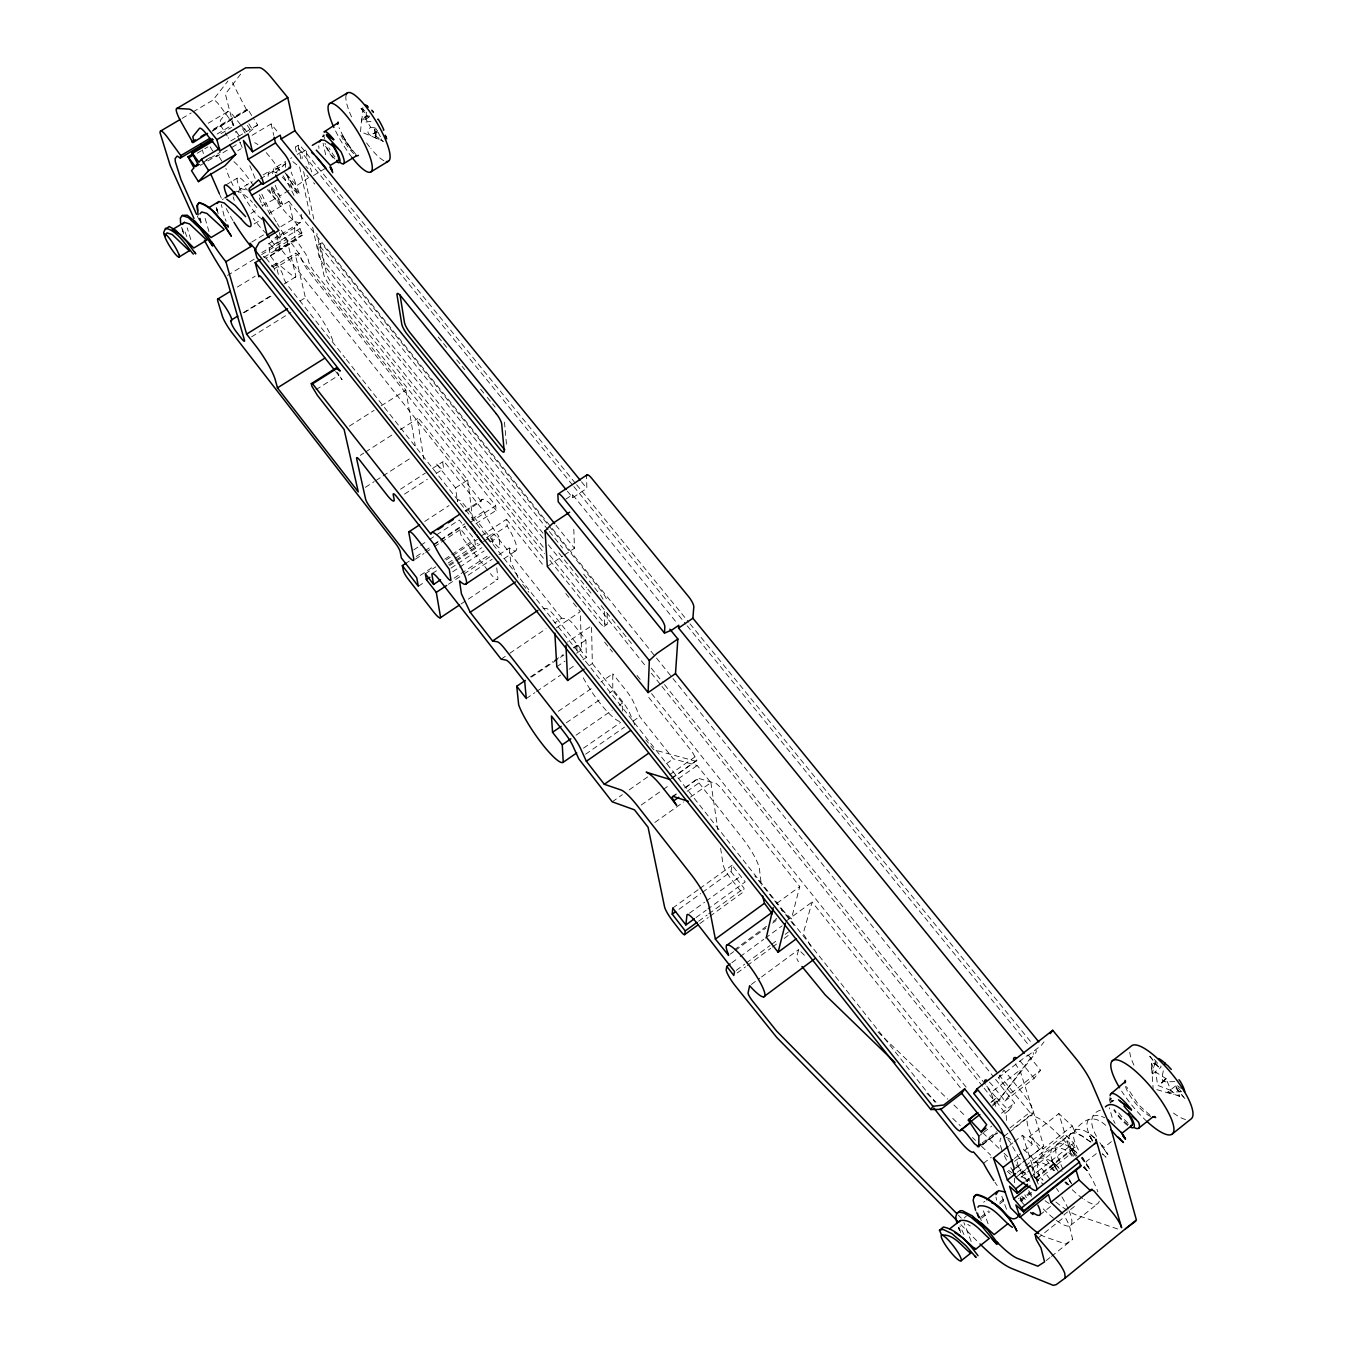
<?xml version="1.0" encoding="UTF-8"?>
<svg xmlns="http://www.w3.org/2000/svg" width="1353" height="1353" viewBox="0 0 1353 1353"><rect width="100%" height="100%" fill="white"/><g stroke="black" fill="none" stroke-linecap="round" stroke-linejoin="round"><path stroke-width="0.75" stroke-dasharray="5 3.75" d="M622.431 711.103L622.532 703.019L612.774 690.723L612.791 673.794L600.867 681.997M268.097 176.347L268.503 172.609L270.414 170.579L277.839 173.285M272.511 173.691L273.661 168.685L285.618 161.413M306.37 151.248L307.097 158.825L311.782 171.949M1109.883 1100.107L1110.052 1097.131M362.908 107.513L361.775 121.55L369.487 116.899L365.124 116.696L361.775 121.55M360.524 131.698L361.623 118.861M366.257 113.145L366.139 122.074L372.819 121.043M1006.446 1120.453L1006.209 1114.838L997.11 1102.34L995.69 1098.873L996.518 1097.757L1008.695 1110.509L1002.218 1115.548M1009.541 1132.004L1032.796 1113.84L1033.117 1111.743L1019.942 1070.122L1018.234 1068.007A9.725 2.435 52 0 1 1015.393 1063.982M702.461 892.32L731.009 871.704L732.058 865.244L745.215 881.902L707.923 908.945M709.936 916.269L743.389 891.982L744.065 888.228L731.009 871.704M238.466 192.16L239.515 189.251L251.743 181.809M1163.292 1070.832L1161.923 1077.817L1162.565 1080.641L1165.237 1081.808L1177.786 1081.605M375.762 136.602L375.813 128.518L374.578 129.262L375.931 136.805L375.982 128.721L374.747 129.465L375.931 136.805M1155.276 1061.513L1152.266 1073.775L1151.352 1062.274L1160.942 1067.28M285.483 162.377L285.297 168.668M1014.75 1178.209L1014.344 1182.708M684.686 787.886L698.249 778.279L716.346 783.607L720.811 787.666L799.775 886.57L791.387 918.941A31.643 6.833 53.8 0 0 781.121 909.859M804.46 955.235A31.643 6.833 53.8 0 1 798.71 949.502L796.596 957.028A7.763 1.641 53.7 0 0 798.473 961.729M960.275 1087.609L812.104 902.028L803.158 933.773A31.643 6.833 53.8 0 1 812.206 949.349M1035.4 1178.903L1075.043 1147.598L1073.673 1143.099L1065.2 1134.575L1058.824 1113.587L1029.701 1136.402L1032.305 1144.469L1019.316 1154.667M1040.44 1234.629A55.338 12.025 51.9 0 0 1044.617 1236.743L1065.538 1244.016L1072.658 1239.382L1069.31 1225.209L1063.948 1214.791L1074.925 1206.047M377.453 130.903L372.565 134.37L379.5 138.513M365.124 116.696L365.022 116.781A21.31 5.344 59.2 0 0 370.637 127.233C361.302 135.689 378.789 137.803 383.305 141.439A21.31 5.344 59.2 0 1 381.631 140.458L362.384 132.442M251.455 182.875L252.182 181.59M964.199 1218.038L966.33 1216.043M672.086 778.364L696.93 760.268L692.313 751.98L646.514 694.613M1019.519 1174.455L1024.948 1169.584M1053.733 1170.785C1046.427 1161.973 1025.963 1155.174 1034.115 1174.658M1072.05 1156.291C1056.152 1134.118 1024.525 1160.367 1043.028 1180.357M1052.211 1148.122C1048.203 1155.022 1053.632 1163.242 1056.439 1169.702M1090.281 1141.881L1081.893 1135.776L1073.656 1132.782L1070.341 1133.831L1056.93 1144.401L1055.475 1147.733L1056.016 1153.365L1062.798 1168.941M1070.341 1133.831C1066.265 1140.714 1071.661 1148.968 1074.519 1155.394M1105.773 1125.358C1094.222 1114.838 1085.275 1117.916 1075.043 1130.144C1070.933 1137.027 1076.362 1145.298 1079.22 1151.741M989.449 1082.18A9.775 2.317 52.2 0 1 992.696 1085.715L1004.991 1101.004L1010.962 1093.241L998.48 1077.732L1003.994 1070.138L1023.325 1094.087A20.177 4.905 51.9 0 1 1032.762 1109.731L1043.738 1146.211L1024.035 1161.72M1088.404 1119.624C1084.243 1126.457 1089.622 1134.761 1092.514 1141.171L1089.605 1135.911L1092.717 1140.985M1100.463 1110.12C1086.814 1114.584 1091.972 1128.859 1097.198 1137.535M685.65 787.7L698.249 778.279M1110.018 1103.169L1112.081 1100.97M1004.991 1101.004L1034.182 1078.324L1040.575 1070.24L1028.077 1054.85L1026.809 1056.541L1041.489 1045.192L1043.992 1041.878M984.121 1088.15L990.734 1096.387A8.93 2.097 52.2 0 0 997.601 1101.596L1033.168 1054.579A9.725 2.52 51.9 0 0 1033.117 1052.533M997.601 1101.596L1036.06 1052.346A9.725 2.52 51.9 0 0 1036.026 1050.283M193.005 111.927L212.911 100.173L227.947 80.994M1008.695 1110.509L1014.632 1103.016L994.759 1078.341M240.665 74.077L225.376 94.034L233.528 125.829M240.53 124.561L234.17 116.679A17.251 3.501 58.8 0 0 227.507 111.775L220.37 120.299L220.251 122.024L220.827 125.778L227.219 136.044M212.235 131.207L248.056 109.627L254.415 119.859M221.858 161.159L217.934 154.902L216.311 156.677L230.247 148.373M249.189 132.239L257.594 124.983L255.463 121.567M1026.944 1181.761L1029.599 1179.021M1149.712 1056.405L1159.622 1068.329L1149.932 1056.219M1164.054 1080.929L1161.652 1083.009L1165.965 1078.595L1155.766 1072.168A25.233 7.323 50.6 0 1 1151.352 1062.274M1165.965 1078.595L1161.432 1082.721M1161.652 1083.009L1166.185 1078.882L1170.92 1090.4A25.233 7.323 50.6 0 0 1179.63 1096.268L1176.045 1086.019M275.589 172.694L285.737 163.578L286.988 165.117M1046.14 1260.624L1050.824 1256.886M1051.416 1256.43L1072.658 1239.382M1037.768 1238.215L1064.591 1216.821M1070.578 1225.378L1097.875 1203.544M1039.865 1214.977L1050.537 1206.504M1179.63 1096.268L1167.707 1092.175L1176.197 1085.444L1182.708 1093.444M1096.319 1153.602L1085.884 1161.872L1088.539 1167.335L1081.639 1157.052M1111.405 1141.644L1103.98 1147.53L1101.985 1145.112M1025.675 1180.966L1028.99 1178.362M1030.648 1177.059L1073.673 1143.099M1025.98 1181.22L1029.109 1178.751M980.891 1217.108L988.755 1210.901M999.766 1202.225L1004.484 1198.504M981.669 1218.157L989.872 1211.696M999.698 1203.933L1004.619 1200.043M1035.755 1177.702L1075.449 1146.363M1036.652 1180.712L1070.984 1153.585L1067.145 1140.951L1027.637 1172.087M1166.185 1078.882L1164.645 1079.643M1019.959 1200.331L1029.413 1192.872M1020.754 1201.092L1032.153 1192.061M1012.873 1170.024L1021.058 1163.58M1022.699 1162.295L1043.738 1146.211M1015.815 1168.18L1022.394 1163.005M1029.701 1136.402L1043.062 1148.985L1072.303 1125.967L1058.824 1113.587M1017.304 1172.273L1023.917 1167.081M1025.574 1165.779L1065.2 1134.575M1026.453 1168.4L1033.98 1162.481M1015.951 1177.296L1025.709 1169.618M1027.333 1168.332L1074.553 1131.142L1072.303 1125.967M1021.058 1177.279L1025.997 1173.389M1152.536 1073.91L1161.009 1067.213L1160.823 1065.893M1014.446 1158.489L1017.693 1155.936M1014.564 1161.398L1017.591 1159.014M1009.981 1127.912L1029.87 1112.369L1032.796 1113.84M1013.735 1128.148L1028.128 1116.918M1004.552 1135.911L1007.884 1133.307M983.53 1163.326L991.394 1157.17M1009.592 1145.382L1012.839 1142.862M1014.446 1141.594L1022.53 1135.252L1032.305 1144.469M1001.491 1113.231L1014.632 1103.016M978.879 1136.114L982.092 1133.611M983.699 1132.36L991.732 1126.102M982.177 1142.981L996.451 1131.835M978.777 1146.837L996.265 1133.205M981.838 1145.128L997.567 1132.867M982.904 1144.537L997.043 1133.51M991.681 1101.511L996.518 1097.757M990.87 1102.61L995.69 1098.873M992.814 1104.488L999.292 1099.465M992.273 1106.094L997.11 1102.34M1010.962 1093.241L1040.575 1070.24M998.48 1077.732L1028.077 1054.85M995.605 1106.297L991.005 1092.514L1019.942 1070.122M324.585 134.996L323.316 135.96A15.559 3.602 58.9 0 0 322.809 136.941L323.57 133.27A18.671 4.33 58.9 0 0 324.635 138.581M751.338 984.46L759.794 978.219M761.502 976.967L798.71 949.502M269.67 213.047L288.882 201.377L292.975 219.287L299.977 228.556L302.582 235.168L294.683 227.794L268.503 243.844L270.414 255.954L277.703 265.729A7.763 1.471 57.9 0 1 282.895 275.014L283.47 277.399A7.746 1.488 57.8 0 0 286.413 283.453M785.941 921.224L812.104 902.028M731.821 962.727L738.535 957.806M740.209 956.588L763.684 939.354M765.375 938.119L782.135 925.824M736.235 970.372L744.674 964.165M746.366 962.93L769.992 945.561M771.684 944.309L778.432 939.354M785.197 934.382L788.562 931.913M737.165 972.993L745.554 966.82M747.245 965.585L770.736 948.318M772.411 947.083L777.451 943.379M784.148 938.441L789.188 934.737M734.256 949.907L766.441 926.331M773.206 921.376L776.588 918.89L774.677 916.844M730.265 954.136L733.664 951.649M735.356 950.415L765.883 928.057M772.664 923.084L776.047 920.598M776.893 903.28L799.775 886.57M294.683 227.794L294.751 237.739L303.072 250.17A7.729 1.573 58.1 0 1 308.196 259.455L308.721 261.856A7.729 1.573 58 0 0 313.828 271.09L544.718 559.939M699.89 923.558L708.262 917.486M689.489 913.19L704.558 902.282M706.232 901.064L741.427 875.594M696.051 917.554L706.215 910.18M698.672 921.173L707.078 915.068M708.769 913.85L744.065 888.228M672.762 908.015L698.182 889.682M699.873 888.464L732.058 865.244M678.952 909.301L700.786 893.538M672.813 796.291L676.212 793.89M672.12 797.289L677.193 793.687M687.155 791.285L698.977 782.913L697.488 779.311M654.869 822.421L683.722 801.94M690.504 797.12L710.883 782.66L697.201 765.494L673.32 758.847L639.732 716.549L634.134 703.408A15.103 3.298 55.3 0 0 626.338 690.808L612.791 673.794M671.071 778.533L696.93 760.268M641.237 805.035L661.583 790.659M663.291 789.459L670.073 784.672M678.546 778.668L697.201 765.494M612.232 801.822L622.414 794.651M629.213 789.881L647.867 776.74M666.539 763.616L673.32 758.847M669.498 774.829L695.408 756.564M583.498 748.175L620.621 722.401M585.595 754.196L624.494 727.136M632.95 721.25L639.732 716.549M576.023 735.22L612.199 710.173M619.082 705.403L622.532 703.019M566.315 722.79L600.732 699.044M609.34 693.108L612.774 690.723M558.265 711.306L594.052 686.681M526.3 698.554L534.892 692.668M536.6 691.501L560.632 675.062M569.207 669.194L576.074 664.492M582.94 659.807L586.373 657.457L585.917 640.003L574.416 625.543A14.934 3.23 55.8 0 0 566.873 618.828L561.596 618.186L554.696 622.87M589.045 665.794L592.326 663.528L591.549 625.762L567.567 642.083M603.996 626.439L606.601 624.68M530.477 676.906L552.768 661.718M554.476 660.552L563.051 654.7M573.351 647.681L576.784 645.347L586.373 657.457M531.526 677.075L563.812 655.072M574.01 648.104L585.917 640.003M556.81 666.725L565.047 661.11M576.564 653.245L581.502 649.88L580.352 613.67M501.117 659.148L508.035 654.463M509.76 653.296L546.054 628.722M556.337 627.893L580.285 611.657L572.387 601.747M222.332 199.601L223.431 198.857M290.641 158.47L291.808 157.692M547.305 566.433L562.577 556.184M564.286 555.051L574.467 548.236L573.689 526.029M461.052 603.962L497.498 579.625M448.401 584.31L462.252 575.126M463.978 573.976L489.938 556.743M468.104 575.245L492.137 559.263M499.003 554.713L509.303 547.864A30.73 6.562 56.5 0 0 507.172 525.86L506.529 519.281L481.042 536.126M503.992 558.688L516.102 550.62M483.528 541.504L507.172 525.86M448.858 564.742L454.05 561.309M455.775 560.176L479.994 544.143M418.331 586.272L425.282 581.655M449.653 565.537L454.879 562.07M456.621 560.92L475.766 548.253L474.632 539.458L459.242 519.975L436.461 534.942M450.972 568.142L456.113 564.742M457.821 563.609L481.786 547.745M490.344 542.079L498.902 536.414A30.73 6.562 56.5 0 1 483.782 511.349L446.575 464.569A7.56 1.573 56.8 0 0 442.752 462.54L443.446 467.242A15.018 3.095 56.9 0 1 435.92 463.183L455.538 487.909L457.432 501.506A14.798 3.027 56.6 0 1 465.06 505.819L495.824 544.599A7.881 1.641 56.4 0 0 500.001 546.9L498.902 536.414M452.765 571.744L457.99 568.277M459.732 567.127L484.103 550.975M565.74 499.206L572.573 494.674L677.447 623.648M567.364 491.19L572.691 497.752L586.847 488.348L586.559 475.867M454.101 578.171L459.344 574.687M461.102 573.52L489.143 554.916M420.225 575.397L434.262 566.129M444.799 559.178L450.059 555.694M451.817 554.527L474.632 539.458M425.332 573.757L435.767 566.856M446.202 559.973L451.412 556.523M453.154 555.373L477.508 539.289M432.233 573.554L437.509 570.07M448.08 563.085L453.356 559.584M455.115 558.417L478.015 543.28M486.809 537.462L492.086 533.961M413.68 549.927L418.94 546.46M420.682 545.31L427.7 540.71M429.442 539.559L434.702 536.092M433.89 544.177L439.048 540.777M440.757 539.644L464.857 523.797M471.74 519.264L483.782 511.349M405.815 563.338L409.299 561.055M416.25 556.472L423.201 551.906M424.943 550.756L431.878 546.189M433.62 545.039L438.829 541.606M440.571 540.473L459.682 527.89L475.766 548.253M470.201 522.427L495.672 505.667L310.091 273.221A15.373 3.095 58 0 1 299.943 254.871L291.216 242.813A62.644 12.566 58.4 0 1 281.136 234.729M415.32 559.212L423.979 553.512M425.705 552.379L432.639 547.813M434.381 546.663L439.573 543.246M441.315 542.096L465.567 526.131M475.884 523.729L496.162 510.352L495.672 505.667M424.757 521.446L449.061 505.548M465.06 510.741L482.463 499.308M465.533 511.502L481.127 501.253A30.73 6.562 56.5 0 1 496.162 510.352M455.538 487.909L467.715 479.943L421.02 421.358A7.408 1.539 57.1 0 0 417.384 419.531L423.844 459.09M404.496 494.116L427.345 479.266M436.14 473.55L443.175 468.984M400.556 489.177L425.366 473.076M432.453 468.476L443.074 461.576M365.361 487.334L374.206 481.617M375.965 480.484L381.275 477.051M383.051 475.901L411.346 457.618M360.27 455.369L363.754 453.137M365.496 452.02L393.317 434.144M400.268 429.679L417.671 418.517M305.93 149.98L302.396 152.196L302.159 158.504M349.412 426.11L374.104 410.365M381.157 405.866L405.849 390.121L298.438 255.683A7.408 1.471 58 0 0 295.309 254.482L305.406 297.677L314.775 309.482A28.261 5.463 57.6 0 1 333.548 343.273M316.027 389.647L338.994 375.153L337.455 372.176M300.062 300.992L305.406 297.677M251.607 336.829L290.929 312.442M1111.016 1101.799L1113.857 1100.699A15.729 4.211 51 0 0 1111.659 1102.492M283.961 284.079L295.749 276.807M243.168 312.763L271.835 295.089M244.318 312.594L273.052 294.886M272.849 267.082L295.411 253.231M274.828 270.296L274.439 268.706L299.588 253.282M317.887 245.113L320.475 243.523M300.18 222.653L274.93 238.077A47.051 9.167 58.3 0 0 276.35 235.456M269.01 243.472L276.807 250.931L274.118 244.352L299.977 228.556M261.805 252.588L281.339 240.665L278.87 230.433M227.49 275.454L254.432 258.981M261.619 254.601L286.768 239.227L284.79 235.743A76.833 15.762 58.3 0 1 277.331 223.651M276.181 248.377L302.007 232.598M263.953 257.29L279.75 247.633L276.858 235.828M275.775 251.032L301.499 235.304M276.807 250.931L302.582 235.168M263.209 256.326A62.83 11.873 58.2 0 0 266.101 258.186L291.216 242.813M270.414 255.954L295.766 240.428M251.793 242.052L264.258 234.458M280.917 226.627L292.975 219.287M237.35 287.073L255.21 276.181M271.293 266.372L276.655 263.108M250.998 213.402L256.461 210.087M262.11 205.859L275.285 198.671L281.627 205.166L271.463 187.712M308.822 177.531L296.645 185.75L299.554 194.409L286.024 174.03M313.507 175.535L325.921 168.009M254.11 223.955L263.683 218.154M295.698 146.817L298.421 145.194M361.099 108.561L368.287 117.204L369.521 116.459L365.936 112.011M263.175 174.926L270.414 170.579M297.186 154.445L304.357 150.132M260.402 178.833L285.737 163.578M225.968 184.904L237.181 178.173M205.842 160.128L212.928 155.899M195.728 166.825L201.022 163.662M202.798 162.614L220.488 152.06M200.329 165.404L217.934 154.902M231.989 147.325L240.699 142.133M252.098 135.3L271.124 123.935L278.955 133.558M237.705 150.741L241.122 148.695M217.156 134.015L233.511 124.307L220.082 106.024A16.084 3.213 58.8 0 0 212.911 100.173M221.029 133.626L231.515 127.402M197.217 153.227L207.855 146.902M257.594 124.983L230.433 141.169L228.285 137.752M208.193 123.224L227.507 111.775M213.706 129.042L246.415 109.627L247.43 110.32M212.709 130.345L221.266 125.254M220.827 125.778L248.056 109.627M182.148 118.337L191.196 112.992M1093.072 1115.937L1098.856 1115.21L1104.708 1117.747M1075.043 1130.144C1082.299 1126.846 1089.469 1134.135 1094.983 1138.127M1056.93 1144.401C1064.185 1141.188 1071.255 1148.562 1076.768 1152.519M1038.715 1158.743C1047.188 1155.597 1054.866 1164.527 1061.056 1169.28M1020.433 1173.152L1025.997 1172.628M983.597 1202.157L984.899 1201.43M372.819 133.71L378.434 131.799M1167.707 1092.175L1184.044 1091.651M274.811 167.924L282.287 170.613M240.614 188.507L245.958 189.894M236.183 191.179L241.511 192.616L247.92 197.707M370.637 127.233L375.238 127.943M543.145 608.241L546.578 608.613A15.069 3.18 55.9 0 1 554.087 615.344L581.502 649.88M696.169 761.367L653.668 749.697L645.939 739.956M1156.883 1089.655L1173.829 1094.611M1117.679 1228.964L1077.546 1215.434A98.668 23.136 51.9 0 1 1070.274 1212.068M1170.92 1090.4L1157.661 1085.394L1155.766 1072.168M1021.261 1176.417L1029.921 1181.068M1091.059 1142.135L1074.553 1131.142M1075.043 1147.598L1067.145 1140.951M361.302 108.257L363.078 109.576M292.857 161.667L299.25 166.723M1177.398 1085.799L1181.913 1088.81M363.044 109.407L364.786 110.76M1150.016 1115.16L1138.516 1104.741L1126.525 1086.679M1034.673 1177.245L1042.673 1183.824M1058.181 1171.427L1051.941 1160.992L1062.037 1171.394M1034.064 1176.67L1037.379 1179.342M1074.164 1150.371L1071.88 1148.528L1076.971 1153.179M1090.653 1134.558L1096.15 1139.615M1037.277 1179.326L1034.774 1177.211L1037.176 1179.309M1065.335 1181.913L1069.056 1185.127M1083.449 1167.436L1088.455 1171.918L1083.635 1166.979M1021.633 1196.12L1026.572 1200.669M1102.56 1154.024L1106.01 1157.204L1102.391 1153.788M1033.861 1176.315L1036.06 1178.311M1070.984 1153.585L1073.758 1156.155M1035.349 1177.736L1038.36 1180.543M877.962 1032.035L947.827 1099.177M953.899 1105.012L966.059 1116.699M982.768 1132.749L1002.505 1151.724M1004.027 1153.196L1008.577 1157.559M1016.171 1164.865L1028.331 1176.552M926.923 1093.393L936.022 1102.205M952.715 1118.373L960.309 1125.713M972.452 1137.467L975.479 1140.41M981.551 1146.295L990.65 1155.107M1007.342 1171.275L1010.387 1174.218M286.633 174.317L296.645 185.75L291.098 172.034M282.202 177.006L298.235 194.595L287.817 176.516M355.602 154.056L346.723 142.978L341.717 134.099L352.406 150.876L344.897 140.069L339.079 127.689M958.381 1215.214L961.34 1218.207M245.367 188.033L247.396 190.096M960.901 1224.617L977.086 1241.073M1029.87 1112.369L999.174 1075.145M1099.837 1142.659L1108.699 1156.003L1106.737 1152.536M250.204 199.973L252.368 202.307M271.801 186.9L279.597 196.033L282.439 204.371L270.583 186.426M267.37 189.606L275.2 198.739L270.786 187.864M313.592 182.79L314.742 184.042M305.896 166.301L307.994 168.618M284.79 172.541L287.208 175.264M1066.249 1182.065L1068.329 1184.399M254.246 204.438L256.867 207.584M1081.267 1157.796L1090.23 1169.922L1082.501 1157.272M1154.397 1059.416L1158.32 1064.135M361.082 108.392L368.287 117.204M1184.89 1098.518L1174.878 1086.493L1183.554 1097.097M581.519 481.82L586.847 488.348M575.296 483.106L301.837 147.663A8.406 1.86 58.8 0 0 298.303 146.784L301.398 161.227M576.632 484.729L688.677 622.177M689.996 623.818L1031.476 1042.706M572.488 484.966L299.114 149.304A8.406 1.843 58.8 0 0 295.597 148.424L296.933 154.597M573.824 486.606L685.853 624.139M687.189 625.779L1028.568 1044.939M438.22 336.998L442.194 341.886M443.53 343.527L448.824 350.038M456.756 359.83L460.73 364.718M462.066 366.359L464.705 369.606M480.603 389.174L485.896 395.702M487.215 397.342L491.19 402.23M492.526 403.854L495.164 407.118M1101.613 1145.771L1106.923 1152.874M1034.182 1078.324L1021.87 1063.154A9.742 2.452 52 0 0 1019.672 1060.667M241.798 126.133L246.889 132.425M555.948 525.268L574.467 548.236M288.882 201.377L993.44 1076.684M548.066 529.886L321.202 247.717A7.966 1.674 58.1 0 0 317.752 246.483L323.908 275.031A7.797 1.607 57.9 0 0 329.016 284.333L544.65 553.8M549.386 531.526L562.577 547.931M583.684 574.179L599.514 593.866M542.976 533.217L326.361 263.361A7.712 1.607 58.1 0 1 321.304 254.127L316.873 233.477M558.823 552.971L586.559 587.523M587.879 589.164L593.172 595.743M601.087 605.62L631.479 643.47M651.283 668.145L663.173 682.961M664.492 684.601L985.458 1084.463M986.777 1086.104L993.39 1094.34A8.913 2.114 52.1 0 0 1000.256 1099.532M991.005 1092.514L989.314 1090.4A9.759 2.317 52.2 0 1 986.455 1086.358M543.06 538.223L323.857 264.9A7.712 1.607 58.1 0 1 318.784 255.666L312.543 226.797M548.354 544.802L646.074 666.657M651.351 673.236L660.602 684.753M661.921 686.411L982.802 1086.51M543.28 547.153L331.536 282.76A7.78 1.607 57.9 0 1 326.445 273.458L320.34 244.876A7.966 1.674 58.1 0 1 323.807 246.128L602.186 592.056A8.287 1.928 55.9 0 1 607.125 601.476M549.859 555.356L602.457 621.044A8.101 1.843 55.8 0 0 607.243 623.919L607.193 613.704M549.91 560.379L599.869 622.82A8.101 1.843 55.8 0 0 604.639 625.695L604.52 611.421M637.06 675.485L641.018 680.424M651.588 693.632L968.224 1089.774M1007.9 1139.395L1010.285 1142.389A74.347 17.301 51.6 0 0 1021.583 1161.297M506.529 519.281L544.735 567.11M565.791 593.51L571.067 600.106M604.639 642.151L612.486 651.994M276.367 234.424L281.339 240.665M481.127 501.253L279.75 247.633M561.596 618.186L499.511 540.033A14.595 3.061 56.3 0 0 491.714 535.5L492.796 545.208M592.326 663.528L622.059 701.006A15.289 3.281 55.3 0 1 629.957 713.741L634.828 725.056M266.101 258.186L274.439 268.706M288.629 286.633L345.015 357.767M346.334 359.408L935.041 1102.154M486.843 537.699L490.412 542.198M794.059 925.334L757.24 878.892A15.221 3.298 54.1 0 0 754.788 875.983M522.681 584.378L528.922 592.276M335.645 371.5L342.106 379.703L338.994 375.153M487.875 570.391L464.823 541.132A6.951 1.387 56.4 0 1 460.426 533.183L459.682 527.89M306.877 175.281L307.943 176.668M375.982 128.721L377.183 130.548M271.412 240.411L274.118 244.352M698.977 782.913L741.698 837.304A31.745 6.968 54.3 0 1 759.49 869.336L761.418 885.657M1069.327 1180.357L1071.627 1183.858M246.415 109.627L234.965 87.691A16.963 3.569 59.1 0 1 232.631 82.448M1019.976 1196.999L1023.325 1202.174M210.138 146.851L214.264 153.413M1075.483 1156.172L1070.494 1147.733L1073.014 1152.401M245.062 133.135L241.511 126.878M236.318 131.275L239.38 136.179M248.851 123.799L252.774 130.108M247.396 125.372L251.32 131.664M244.555 128.484L246.483 131.613M1092.615 1141.154L1090.992 1138.245M1069.783 1180.509L1071.153 1183.029M1052.955 1162.819L1055.441 1167.402L1053.209 1163.208L1054.934 1166.726M1024.796 1194.767L1026.403 1197.743M1020.027 1198.487L1021.65 1201.481M1113.519 1120.402L1115.075 1123.379M378.113 132.357L380.937 137.752M1068.396 1177.973L1070.324 1181.676L1068.971 1178.92M981.382 1220.575L977.475 1212.677M971.183 1241.445L963.894 1222.537M1036.77 1181.084L1038.275 1184.061M963.996 1234.579L959.953 1225.97M1006.497 1209.261L1000.78 1193.447M988.096 1223.805L982.379 1207.958M1035.333 1177.973L1033.354 1173.795M976.088 1211.73L978.574 1217.159M976.984 1213.742L978.743 1217.582M518.098 577.782L510.571 561.089L509.303 547.864M261.89 204.354L262.702 206.316M978.963 1217.971L977.61 1214.909L979.132 1218.393M219.355 193.665L221.757 199.179M261.112 202.612L258.237 195.458M239.43 140.949L235.54 131.376M240.225 142.843L243.422 150.471M249.798 165.692L255.396 179.019M186.849 236.623L183.873 228.978M225.173 218.814L226.12 221.165M208.954 231.549L204.117 214.907M286.768 239.227L295.63 274.862A14.443 2.807 58 0 1 293.229 276.333L278.126 263.953A12.769 2.435 57.9 0 0 276.097 265.306L278.447 274.777M1112.132 1117.358L1109.443 1107.803M199.889 218.357L201.445 222.518M275.183 185.226L279.699 196.016L292.248 188.405L286.481 173.81M190.807 239.582L187.204 227.845M200.329 221.554L199.297 218.763L199.737 220.082M216.192 207.635L217.41 211.051M183.687 233.781L182.351 228.014M224.141 216.057L221.317 204.54M216.294 207.939L217.461 211.44M1022.53 1135.252L1037.548 1181.389M325.65 154.749L323.079 143.215M233.139 196.845L234.272 200.362M217.579 211.795L216.683 209.005L217.664 212.167M1042.368 1146.82L1043.062 1148.985M960.647 1232.617L959.057 1226.275M979.149 1218.021L977.576 1211.679M218.137 213.74L216.852 207.229M182.993 232.107L181.59 227.253L182.74 231.194M381.631 140.458L381.208 138.835M202.358 149.845L203.39 153.565M233.511 124.307L233.832 125.711M271.124 123.935L273.746 135.334M200.616 222.991L199.618 215.55M299.605 166.977L309.871 214.417M303.613 171.56L313.778 219.034M996.011 1197.168L996.569 1200.196M405.849 390.121L415.27 445.932M710.883 782.66L717.885 829.761M720.625 848.179L723.06 864.567A14.765 3.112 54.3 0 0 731.296 879.196L738.535 888.38A7.374 1.539 54.2 0 0 743.389 891.982M467.715 479.943L472.84 520.009M496.737 567.854L497.887 578.238A14.004 2.807 56.2 0 1 490.446 573.638M504.466 422.119L505.041 428.394M505.227 430.491L506.749 447.234M318.733 145.836L318.953 148.373M1151.623 1067.889L1153.128 1088.539M572.573 494.674L572.691 497.752M576.784 645.347L577.054 653.009M383.846 160.686A39.829 9.86 59.1 0 1 370.891 148.559M369.555 146.885A39.829 9.86 59.1 0 1 366.545 142.86M351.526 116.882A39.829 9.86 59.1 0 1 346.233 94.609M352.051 157.506A39.913 9.572 59 0 1 334.614 128.975M334.969 156.999A18.671 4.33 58.9 0 1 328.914 147.798M353.759 153.616A19.263 4.6 59 0 1 339.907 132.882M332.923 157.777A15.559 3.602 58.9 0 1 324.805 144.45M334.935 158.994A13.276 3.078 58.9 0 1 324.974 143.249M1185.532 1119.506A47.169 13.53 50.7 0 1 1171.241 1111.371M1133.949 1065.132A47.169 13.53 50.7 0 1 1129.755 1052.262M1146.921 1121.434A47.27 13.124 50.8 0 1 1121.62 1091.076M1150.777 1116.479A22.815 6.308 50.9 0 1 1135.556 1103.27A22.815 6.308 50.9 0 1 1125.189 1085.427M1128.013 1123.075A22.122 5.953 51 0 1 1117.02 1110.61M1111.862 1101.934A22.122 5.953 51 0 1 1110.525 1098.365M1127.725 1125.544A18.452 4.938 51 0 1 1113.79 1110.001M1110.136 1102.323A18.452 4.938 51 0 1 1113.976 1099.143M1128.317 1124.664A15.729 4.211 51 0 1 1114.483 1109.595M276.316 221.926A76.833 15.762 58.3 0 1 260.926 192.126M266.524 233.731A47.051 9.167 58.3 0 1 253.231 218.357M233.088 185.598A47.051 9.167 58.3 0 1 225.934 168.448M233.917 161.633A47.051 9.167 58.3 0 1 254.009 186.443M259.235 194.663A47.051 9.167 58.3 0 1 270.025 214.721M198.959 219.507A46.814 8.253 58 0 1 197.284 216.023M232.953 220.556A46.678 8.778 58.2 0 1 225.934 207.956M301.195 214.214A46.898 9.674 58.5 0 1 268.993 189.674M254.702 142.708A46.898 9.674 58.5 0 1 257.933 144.67M266.253 152.669A46.898 9.674 58.5 0 1 281.035 172.491M283.115 175.755A46.898 9.674 58.5 0 1 294.125 195.576M261.924 218.797A24.303 4.735 58.3 0 1 239.735 188.05A24.303 4.735 58.3 0 1 247.075 184.989M619.606 721.487A39.271 8.27 55.4 0 1 581.807 674.961M600.36 594.965A8.287 1.928 55.9 0 1 603.793 600.817M1099.194 1201.109A55.642 13.327 51.5 0 1 1084.176 1199.553M1082.755 1198.538A55.642 13.327 51.5 0 1 1071.39 1188.915M1067.297 1184.856A55.642 13.327 51.5 0 1 1064.777 1182.218M1054.731 1170.751A55.642 13.327 51.5 0 1 1028.889 1116.242A55.642 13.327 51.5 0 1 1077.428 1156.646M1084.311 1166.354A55.642 13.327 51.5 0 1 1097.824 1191.79M1069.022 1210.698A55.845 12.634 51.8 0 1 1043.18 1208.821M1031.713 1196.34A55.845 12.634 51.8 0 1 1028.009 1191.875M1013.431 1171.799A55.845 12.634 51.8 0 1 1010.234 1166.692M1006.564 1160.181A55.845 12.634 51.8 0 1 1003.216 1153.297M1001.981 1150.202A55.845 12.634 51.8 0 1 1000.932 1138.144M1005.972 1137.399A55.845 12.634 51.8 0 1 1010.911 1139.649M1023.342 1149.187A55.845 12.634 51.8 0 1 1049.624 1178.649M1056.524 1188.391A55.845 12.634 51.8 0 1 1058.621 1191.57M1061.919 1196.898A55.845 12.634 51.8 0 1 1068.295 1209.007M997.178 1185.566A74.601 16.371 51.9 0 1 994.929 1182.251M1049.201 1203.51A28.853 6.528 51.8 0 1 1044.939 1200.601M1027.587 1181.659A28.853 6.528 51.8 0 1 1020.652 1158.844M1030.022 1165.593A28.853 6.528 51.8 0 1 1042.503 1179.731M1024.559 1205.049A28.903 6.342 51.9 0 1 1018.555 1198.234M1008.459 1170.362A28.903 6.342 51.9 0 1 1012.23 1172.966M1028.669 1190.674A28.903 6.342 51.9 0 1 1032.965 1196.762M970.338 1225.97A17.758 3.501 52.4 0 1 967.716 1224.33M1066.993 1210.106A98.668 23.136 51.9 0 1 1055.475 1201.684M1056.287 1165.237L1052.566 1162.109L1056.253 1165.322M1075.178 1151.302L1071.525 1148.139L1075.246 1151.403M1092.192 1140.241L1090.569 1137.518L1092.209 1140.258M959.497 1230.283L958.279 1227.408L960.089 1231.67L959.497 1230.283"/><path stroke-width="1.5" d="M669.887 629.196L677.853 639.005L675.502 673.591L648.087 692.584L649.339 660.585L545.09 530.816L552.295 523.729L569.647 512.178M1125.07 1080.37L1124.952 1082.924L1125.578 1081.335L1110.728 1093.951M664.492 633.086L664.83 626.811A9.082 2.249 55.6 0 0 659.537 616.528L562.933 497.43A8.93 2.148 56.5 0 0 557.876 494.86L558.214 501.811L664.492 633.086L671.866 630.024L678.766 625.272L678.58 628.046L1024.153 1053.26M1038.816 1041.911L692.888 618.22L693.801 606.922A9.048 2.368 55.6 0 0 688.592 596.639L591.751 478.336A8.896 2.266 56.6 0 0 586.559 475.867M367.137 106.278L367.17 105.94A21.31 5.344 59.2 0 0 365.496 104.993M576.75 752.877L563.254 762.246L562.256 744.759L552.548 732.294L551.449 715.991L564.911 733.275A15.221 2.858 55.4 0 1 572.86 745.892L578.813 758.915L612.232 801.822L634.456 809.821L648.07 827.241L664.526 906.764A14.883 2.689 54.4 0 0 672.982 921.376L680.187 930.678A7.425 1.336 54.4 0 0 684.838 934.483L685.227 930.932L672.238 914.154L672.762 908.015L685.87 924.928L694.36 918.788M685.87 924.928L686.935 915.102A15.34 2.858 54.3 0 1 696.643 922.847L734.544 971.606L733.816 975.462L726.798 966.431L730.146 963.962M1158.811 1058.553A25.233 7.323 50.6 0 1 1164.95 1063.069L1164.832 1063.83M726.798 966.431L726.24 969.509A15.441 2.858 54 0 0 734.831 985.272L776.825 1037.531L957.941 1221.624M234.018 194.832L235.05 191.906M338.047 122.041L337.607 124.188L338.047 122.819L324.027 131.951A18.671 4.33 58.9 0 1 333.717 139.663L326.682 134.336M995.943 1194.614L998.582 1190.64L1005.533 1192.078M773.172 907.643L766.39 937.291L778.127 952.208L796.477 938.694M778.127 952.208L785.45 923.152M1062.511 1213.404L1050.892 1202.225L1048.44 1194.614L1020.027 1217.159L1015.866 1204.948L1023.528 1211.865L1023.849 1210.732L1013.769 1198.792L1009.541 1186.361L1017.236 1193.245L1027.485 1184.23M1076.514 1158.726L1079.406 1162.075L1080.743 1166.506L1023.528 1211.865M979.995 1243.982A99.513 20.092 52.4 0 0 1011.317 1268.336L1053.277 1285.35L1056.203 1284.64L1065.183 1278.044L1064.777 1273.41A19.602 4.127 51.6 0 0 1054.291 1256.869L1035.096 1234.376L1036.195 1239.466L1040.964 1247.855L1044.584 1261.875L1037.852 1266.205L1017.473 1258.408A55.541 11.331 52.2 0 1 996.958 1242.02M166.064 228.843L169.21 226.509L175.789 230.314L186.511 241.375L195.762 253.874L194.494 251.81M1065.183 1278.044L1136.368 1219.899L1110.339 1126.389L1092.175 1084.159A40.201 10.655 51.5 0 0 1075.331 1057.826L1052.769 1030.31L977.018 1088.844L973.771 1093.478L993.068 1117.612A20.244 4.617 52.2 0 1 1002.59 1133.273L1013.871 1166.979L1014.175 1169.466L1012.873 1170.024C1014.226 1180.087 1024.999 1183.401 1031.899 1188.898A20.278 4.549 51.9 0 0 1036.347 1186.412L1016.593 1143.37A40.59 9.268 52.1 0 0 999.461 1116.885L977.018 1088.844M182.587 224.344L184.329 222.399L189.555 223.922L206.789 240.174L193.783 248.005L180.862 234.881L172.981 230.128M199.906 213.909L201.682 211.964L206.941 213.436L223.803 229.012M217.156 203.525L218.966 201.546L224.277 203.001L240.952 218.645M973.974 1197.067L976.731 1194.428C993.356 1197.98 1011.807 1218.529 1016.847 1231.078C1011.317 1218.715 993.051 1198.166 976.24 1194.902L974.448 1195.832L973.111 1200.179L975.564 1210.275M1004.552 1135.911L997.55 1130.009L964.689 1088.877L961.679 1093.342L940.927 1109.359L930.83 1109.528L256.884 257.577L254.888 249.984L259.184 242.441L278.87 230.433L254.516 199.956L249.324 190.993L249.087 188.659L258.592 179.915L259.844 181.471A8.406 1.691 58.5 0 0 263.209 182.503A14.782 2.977 58.5 0 0 262.77 180.676A8.422 1.691 58.5 0 0 257.138 170.478L248.157 159.299L243.439 140.458L252.537 151.756L280.257 135.165L281.12 138.97L566.028 489.549M957.569 1213.117L960.123 1210.681L962.406 1210.749L972.215 1215.823L987.436 1229.623L998.108 1243.627L996.349 1242.308M319.24 142.048L321.253 139.968L324.72 140.272L333.126 146.276A13.276 3.078 58.9 0 1 336.745 160.398M930.83 1109.528L932.894 1106.28L943.768 1105.012L964.689 1088.877M959.362 1221.827L960.224 1220.558C972.097 1218.512 980.824 1231.653 989.297 1238.452L975.496 1249.377L963.15 1238.215L954.626 1232.414M977.915 1207.214L978.794 1205.946C992.933 1204.001 1001.609 1220.169 1012.399 1227.34M180.338 119.402L160.432 131.14L160.009 132.594L170.19 165.472L193.953 218.408M580.183 480.18L294.869 130.734L287.766 97.551L271.463 77.679A34.366 7.611 59.1 0 0 259.252 67.65L245.671 67.819L176.414 108.73A17.065 3.18 58.6 0 0 180.084 120.062L192.887 142.691L207.55 133.389M961.12 1260.776L961.306 1260.421A16.084 2.977 52.5 0 0 947.388 1239.077A16.084 2.977 52.5 0 0 944.817 1244.067A16.084 2.977 52.5 0 0 961.12 1260.776L970.659 1253.233L970.101 1251.948M940.301 1108.767L953.408 1125.307A8.964 1.945 52.4 0 0 960.14 1130.668L970.321 1122.33M960.85 1129.687A9.014 1.962 52.3 0 1 967.666 1135.099L974.549 1143.775L978.777 1146.837L978.879 1136.114L968.325 1120.098L977.154 1112.775M1105.367 1106.839C1112.758 1099.854 1123.041 1110.881 1129.028 1115.532A15.729 4.211 51 0 1 1130.601 1125.578M1050.266 1033.624L1052.769 1030.31M969.086 1119.032L981.179 1131.937L986.709 1124.732L961.679 1093.342M196.523 214.366L180.913 179.425L175.315 161.599L175.112 158.622L177.175 156.052L180.321 158.081L180.812 155.612L167.383 137.194A16.168 2.858 58.4 0 0 160.432 131.14M193.344 153.616L188.016 156.779L195.187 166.47L197.673 163.628L191.669 152.382L213.216 139.579M219.626 148.475L201.479 159.299L198.942 162.191L191.669 152.382M1091.397 1189.676L1093.833 1190.809L1111.27 1211.189A19.466 4.634 51.1 0 1 1121.603 1227.678L1095.964 1139.26A20.126 5.108 51.4 0 1 1094.476 1143.539M188.016 156.779L193.953 167.89L191.517 170.664L198.434 181.623L208.599 170.613L235.76 154.377L229.689 144.686M235.76 154.377L224.801 165.861L198.434 181.623M970.659 1253.233C962 1246.587 953.561 1233.53 941.654 1235.188L939.489 1230.215L943.43 1227.019C958.11 1229.809 970.541 1245.538 978.016 1255.736M649.339 660.585L656.831 653.482L677.853 639.005M1035.096 1234.376L1091.905 1189.118M1172.307 1133.949L1191.283 1118.796A47.169 13.53 50.7 0 0 1171.123 1072.946A47.169 13.53 50.7 0 0 1131.057 1046.258L1112.132 1061.056M1050.892 1202.225L1079.001 1179.901L1075.956 1169.871M1036.736 1189.591L1096.201 1142.541M1022.056 1207.502L1079.406 1162.075M1023.849 1210.732L1081.148 1165.305M973.162 1217.565L981.804 1223.332L994.117 1234.629L1007.85 1223.738M1020.23 1213.929C1010.082 1228.998 1002.962 1204.576 991.783 1202.868M1121.045 1132.326L1122.009 1133.239L1132.038 1125.29M1138.786 1128.114L1152.13 1117.527L1154.599 1116.513L1153.06 1117.02L1155.665 1117.46L1153.179 1116.868M1017.557 1192.078L1015.748 1188.813L1024.018 1182.285M1017.236 1193.245L1027.147 1185.431M1013.769 1198.792L1030.123 1185.871M1015.748 1188.813L1007.393 1180.087L1015.663 1173.575M949.552 1228.964L960.224 1220.558M986.641 1199.756L997.279 1191.384M1007.393 1180.087L1003.08 1167.402L1012.822 1159.758M1020.027 1217.159L1010.522 1207.806L993.423 1158.05L1007.985 1146.651M981.179 1131.937L986.033 1128.148M977.407 1146.684L980.587 1144.215M968.325 1120.098L977.982 1112.606M971.809 1120.791L979.893 1114.517M960.14 1130.668L969.594 1123.328M973.771 1093.478L976.951 1091.025M182.401 215.398L187.204 215.212L195.238 221.452L206.637 234.644L213.74 245.4L212.066 243.337M763.616 996.89L814.523 958.939M1125.51 1228.812L1135.793 1221.15M956.909 1213.709L776.707 1031.172L752.369 1000.797A7.814 1.454 53.9 0 1 748.074 992.882L749.647 985.711A31.846 6.088 54 0 0 764.09 990.886A31.846 6.088 54 0 0 738.298 952.597A31.846 6.088 54 0 0 728.337 954.068L728.574 955.37L715.365 939.083L764.445 903.28L762.618 895.872M684.838 934.483L698.233 924.759M726.544 945.459L772.529 912.04M685.227 930.932L696.998 922.391M672.238 914.154L675.604 911.736M670.361 779.582L646.193 772.174A31.407 6.477 54.8 0 1 662.869 787.852L676.686 805.373L673.642 800.875L678.716 797.272M211.846 242.086A46.814 8.253 58 0 0 224.091 259.455L225.9 261.755L246.601 334.106L255.92 346.064A28.464 4.735 57.3 0 1 275.268 379.804L277.466 387.871L358.274 491.917L344.119 429.493L317.38 395.313L311.917 386.298L311.275 383.643L312.56 383.795L430.863 534.249A30.916 5.835 56.3 0 1 456.756 560.142A30.916 5.835 56.3 0 1 459.53 580.944L461.424 593.815L470.184 612.249L492.577 640.984L497.397 641.812A15.171 2.824 55.8 0 1 504.703 648.73L572.37 735.406A15.373 2.909 55.3 0 1 580.386 748.158L586.356 761.265L604.317 784.283L648.561 753.283M586.356 761.265L630.532 730.502M562.256 744.759L570.865 738.806M552.548 732.294L561.157 726.358M678.58 628.046L692.888 618.22M554.865 633.238L556.81 666.725L567.634 680.458L584.09 669.177M563.254 762.246A39.541 7.171 55.4 0 1 541.741 743.44A39.541 7.171 55.4 0 1 518.656 704.761L516.745 686.259L525.319 680.424M492.577 640.984L537.936 610.406M470.184 612.249L515.442 581.976M440.215 617.864L459.31 605.112M405.815 563.338L402.348 565.622L403.38 570.763A7.002 1.201 56.3 0 0 407.896 578.712L433.383 611.657A14.088 2.435 56.1 0 0 440.452 616.562L436.292 592.36L446.676 585.46M465.939 584.006L498.8 562.138M436.292 592.36L426.381 579.608L429.848 577.325M558.485 493.777L587.219 474.751M426.381 579.608L425.332 573.757L433.62 584.428L440.588 579.811M409.147 531.678L419.548 524.863M431.996 532.456L459.851 514.174M437.797 529.699L443.006 526.283M448.198 522.867L453.39 519.467M311.275 383.643L336.102 367.999L340.212 371.026L255.193 262.651L260.452 259.438M312.56 383.795L337.438 368.134M277.466 387.871L324.838 358.122M246.601 334.106L287.58 308.721M343.645 163.645L356.346 155.849M232.412 319.393L237.79 316.078M178.917 257.121L189.488 250.643M269.264 237.722L267.133 235.033L274.033 230.839M370.637 172.034L388.311 161.261M225.9 261.755L250.914 246.517L250.017 243.134A62.83 11.873 58.2 0 0 256.157 249.967M217.698 299.047L230.213 291.436M194.054 221.165L211.085 237.536L224.006 229.739M386.704 138.801L386.028 137.008M251.472 195.441L277.872 179.509L275.758 175.044M172.152 229.739L184.329 222.399M209.36 207.33L218.966 201.546M225.021 197.893L234.576 192.143M312.306 145.346L321.253 139.968M371.771 110.253L372.701 111.403M249.324 190.993L261.67 183.551M263.175 184.042L290.371 167.637M281.12 138.97L294.869 130.734M248.157 159.299L275.488 142.911L274.169 137.228M195.187 166.47L198.739 164.356M329.456 103.674L347.349 92.951M316.281 150.115L330.284 165.337L338.03 160.736M180.812 155.612L209.884 138.344M212.303 138.818L180.321 158.081M192.887 153.109L212.658 141.355M252.537 151.756L248.157 133.998L219.896 150.859L216.903 139.68L287.766 97.551M189.217 157.489L192.769 155.375M191.906 141.98L195.542 139.816M200.988 136.585L204.624 134.421M939.489 1230.215L943.075 1229.387L952.005 1233.699L965.839 1245.606L976.071 1257.444L974.82 1256.058M377.758 119.419L378.214 119.149A21.31 5.344 59.2 0 1 383.863 129.989L383.373 130.209M245.62 216.649L235.151 205.402L226.746 199.263M1184.416 1091.634L1184.788 1091.6A25.233 7.323 50.6 0 0 1180.374 1081.571L1178.97 1079.728M176.634 108.443L188.946 109.086A34.637 6.596 58.6 0 1 200.734 119.504L216.903 139.68M688.457 801.399L672.813 796.291L672.12 797.289L673.642 800.875M604.317 784.283L620.926 789.932A31.508 6.088 54.9 0 1 637.415 805.83L690.723 873.97A31.931 6.207 54.4 0 1 708.955 905.952L715.365 939.083M326.344 134.945L333.717 139.663M1118.508 1099.82L1131.446 1109.849A22.122 5.953 51 0 0 1110.12 1095.642M1120.301 1101.291L1131.446 1109.849M1107.684 1119.607L1122.009 1133.239M311.866 152.771L313.997 154.462M213.486 212.1L228.319 227.101L227.744 225.021M189.285 250.762L172.186 234.492L166.977 232.868L164.965 236.301L163.612 232.699L165.472 228.285C177.632 230.264 187.577 247.853 193.378 254.127M1030.665 1212.576L1032.965 1214.52M1132.292 1116.276L1135.759 1119.388M334.969 145.769L338.03 148.559M1118.221 1137.67L1123.43 1142.524L1119.844 1139.074M1079.001 1179.901L1090.721 1190.911M895.043 1062.528L825.245 994.945L801.991 966.532M993.423 1158.05L1003.08 1167.402M1110.965 1129.823L1117.324 1136.943M316.213 156.474L325.921 168.009M1164.95 1063.069L1166.59 1064.879M367.17 105.94L368.287 107.175M1167.47 1065.285L1171.292 1069.411M1118.102 1136.96L1120.436 1139.632M275.488 142.911L284.502 154.039A8.389 1.793 58.7 0 1 290.049 164.237A14.731 3.146 58.7 0 1 290.455 166.081A8.372 1.793 58.7 0 1 289.102 167.282M554.629 523.628L277.872 179.509M675.502 673.591L996.518 1071.847M219.896 150.859L205.96 133.423A17.301 3.298 58.6 0 0 199.415 128.417L192.819 136.619L193.834 141.524M648.087 692.584L547.305 566.433L545.09 530.816M275.116 232.868L262.685 217.275L267.133 235.033M254.888 249.984L932.894 1106.28M933.807 1108.006L959.987 1141.069A17.91 3.873 52.4 0 0 973.484 1151.893L983.53 1163.326A74.601 16.371 51.9 0 0 993.846 1180.594M250.914 246.517L249.104 244.216A46.678 8.778 58.2 0 1 233.917 222.163M772.242 913.782L764.445 903.28M334.343 369.859L261.941 278.092A7.442 1.353 57.8 0 0 258.93 276.824L255.193 262.651M516.745 686.259L526.3 698.554L524.727 681.726L513.277 667.063A15.052 2.791 55.7 0 0 505.971 660.095L501.117 659.148L439.387 579.879A14.714 2.638 56.2 0 0 431.996 575.025L433.62 584.428M402.348 565.622L418.331 586.272L416.707 577.731L401.401 557.977L400.116 551.534A7.137 1.235 56.4 0 0 395.482 543.365L231.853 332.534A14.105 2.3 57.5 0 1 222.264 315.925L217.799 301.059A12.853 2.114 57.5 0 1 225.714 307.605A12.853 2.114 57.5 0 1 230.636 320.509L231.515 323.519A7.103 1.167 57.5 0 0 236.352 331.891L241.663 338.74A7.103 1.167 57.4 0 0 244.47 340.178L226.881 279.327L223.668 273.069A77.392 13.648 57.9 0 1 204.404 240.293M991.343 1238.13L996.924 1244.371L982.464 1226.985L970.794 1217.057L963.81 1212.998L958.668 1212.102L957.011 1212.965L955.759 1216.939L956.909 1223.467M470.81 527.061L475.326 532.997M372.532 111.2L373.394 112.4M1122.905 1135.285L1125.51 1139.192L1123.193 1135.607M331.857 143.418L334.106 146.8A15.559 3.602 58.9 0 1 339.84 159.586A15.559 3.602 58.9 0 1 336.965 161.853M476.442 534.486L481.837 542.621M1128.402 1113.248L1130.939 1117.104A18.452 4.938 51 0 1 1130.364 1127.15M1121.958 1133.729L1125.07 1138.583L1123.7 1136.283M201.479 159.299L208.599 170.613M209.833 241.511L212.692 245.975L199.99 228.589L188.371 217.579L182.215 215.55L180.406 218.053L180.592 223.194M1122.313 1133.983L1124.563 1137.991L1123.159 1135.387M329.844 166.909L331.739 170.275M974.955 1248.109L975.496 1249.377M210.527 173.505L219.355 193.665M385.267 135.215L386.045 137.177M332.449 171.543L330.741 167.028L331.908 170.224L331.096 167.789M331.908 170.224L331.586 169.277L332.72 172.66M198.079 214.806L196.98 205.571L198.908 202.832C214.062 207.077 223.008 223.651 231.346 236.183C223.025 223.617 214.45 206.975 199.297 202.527L197.437 205.216L197.758 210.848M200.954 144.213L201.326 146.141M400.048 295.022L404.479 322.555A8.27 1.86 57.7 0 0 409.773 332.398L502.437 447.133A8.372 1.945 56.9 0 0 504.804 449.619M565.96 645.313L567.634 680.458M333.92 127.47A39.913 9.572 59 0 1 339.079 107.817A39.913 9.572 59 0 1 371.28 161.159A39.913 9.572 59 0 1 352.051 157.506M346.233 94.609A39.829 9.86 59.1 0 1 376.286 121.719A39.829 9.86 59.1 0 1 386.383 161.548M340.635 162.884A18.671 4.33 58.9 0 0 340.922 151.587L329.337 138.818A18.671 4.313 58.9 0 0 326.851 136.044M358.444 155.358A19.263 4.6 59 0 1 355.771 155.138M1119.557 1087.761A47.27 13.124 50.8 0 1 1125.747 1063.729A47.27 13.124 50.8 0 1 1172.019 1120.673A47.27 13.124 50.8 0 1 1146.921 1121.434M1134.71 1127.844A22.122 5.953 51 0 0 1138.651 1122.33L1126.305 1108.851A22.122 5.936 51 0 0 1123.853 1106.027M227.101 195.897A24.337 4.6 58.2 0 1 230.923 188.997A24.337 4.6 58.2 0 1 250.034 220.251A24.337 4.6 58.2 0 1 241.088 218.78M984.747 1082.874A17.2 4.076 52.1 0 1 986.692 1080.117M1013.718 1060.498A17.132 4.313 51.9 0 1 1015.799 1057.623M1038.867 1233.632A55.338 12.025 51.9 0 1 1018.183 1214.842M1037.869 1205.168A28.903 6.342 51.9 0 1 1032.829 1212.559M496.348 413.815L401.029 296.324A8.49 1.928 57.9 0 0 396.987 294.785L401.79 324.246A8.287 1.843 57.7 0 0 407.084 334.09L499.731 448.892A8.372 1.928 56.9 0 0 504.212 451.107L501.692 423.929A8.592 2.029 57.1 0 0 496.348 413.815M433.89 544.177L396.869 496.872A7.594 1.404 56.7 0 0 393.216 494.691L394.112 499.291A15.103 2.757 56.7 0 1 386.924 494.961L360.033 460.544A7.458 1.336 56.9 0 0 356.6 458.549L365.598 499.122A7.188 1.252 56.6 0 0 370.282 507.375L406.712 554.29A14.477 2.554 56.4 0 0 413.781 558.89L408.944 533.251A14.883 2.706 56.4 0 1 416.25 537.834L446.862 577.054A7.932 1.471 56.3 0 0 450.87 579.507L449.264 569.275A30.916 5.835 56.3 0 1 433.89 544.177M178.799 254.296L178.63 253.823A13.53 2.148 57.8 0 0 165.979 234.661A13.53 2.148 57.8 0 0 170.546 247.548A13.53 2.148 57.8 0 0 178.951 254.753L178.799 254.296"/></g></svg>
